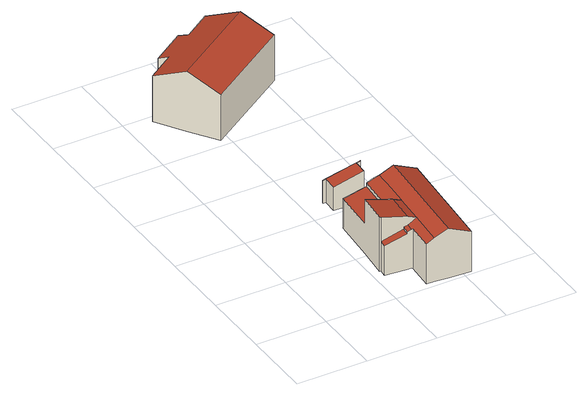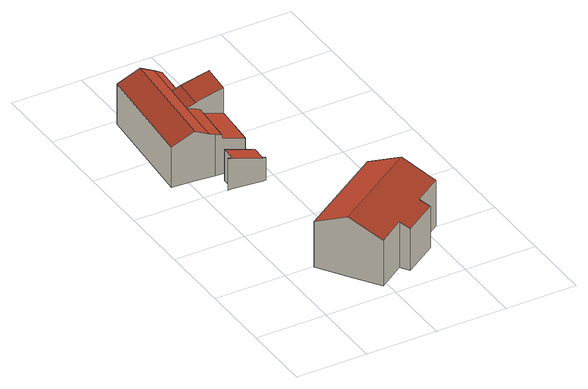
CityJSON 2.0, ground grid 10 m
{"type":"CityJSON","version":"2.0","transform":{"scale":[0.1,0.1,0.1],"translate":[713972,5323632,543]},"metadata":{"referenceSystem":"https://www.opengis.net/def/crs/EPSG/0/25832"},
"CityObjects":{
"building1":{"type":"Building","attributes":{"StandLK":"2014-07-28","Gemeindeschluessel":"09175128","HoeheGrund":"543.360","HoeheDach":"551.466","NiedrigsteTraufeDesGebaeudes":"547.767","Methode":"2000","function":"31001_1000","roofType":"3100","measuredHeight":8.11},"address":[{"country":"Germany","locality":"Moosach","thoroughfareName":"Finkenstraße 22"}],"geometry":[{"type":"Solid","lod":"2","boundaries":[[[[0,1,2,3]],[[4,5,6,7,8]],[[9,10,11,12]],[[13,4,8,14]],[[15,11,10,16,17,18,19,20]],[[21,9,12,22,23,24,25,26]],[[27,28,29,30]],[[2,1,31,32]],[[33,34,35,36]],[[28,27,37,33,36,38,39,40]],[[21,26,27,30,17,16]],[[41,29,28,40,39,6,5]],[[31,4,13,32]],[[35,42,38,36]],[[9,21,16,10]],[[43,44,45,3,2,32,13,14,46]],[[18,45,44,19]],[[30,0,3,45,18,17]],[[34,25,24,47,48,42,35]],[[1,0,30,29,41,5,4,31]],[[39,38,42,48,49,7,6]],[[27,26,25,34,33,37]],[[15,20,19,44,43,46,14,8,7,49,48,47,24,23,22,12,11]]]],"semantics":{"surfaces":[{"type":"RoofSurface","Flaeche":"0.803","Dachneigung":"67.882","Dachorientierung":"276.650","Z_MAX":"5.890","Z_MAX_ASL":"549.250","Z_MIN":"5.630","Z_MIN_ASL":"548.990"},{"type":"WallSurface"},{"type":"RoofSurface","Flaeche":"5.723","Dachneigung":"64.75","Dachorientierung":"96.668","Z_MAX":"7.081","Z_MAX_ASL":"550.441","Z_MIN":"6.510","Z_MIN_ASL":"549.870"},{"type":"RoofSurface","Flaeche":"33.200","Dachneigung":"64.195","Dachorientierung":"276.654","Z_MAX":"7.440","Z_MAX_ASL":"550.800","Z_MIN":"6.510","Z_MIN_ASL":"549.870"},{"type":"RoofSurface","Flaeche":"17.195","Dachneigung":"75.194","Dachorientierung":"96.703","Z_MAX":"8.106","Z_MAX_ASL":"551.466","Z_MIN":"7.080","Z_MIN_ASL":"550.440"},{"type":"RoofSurface","Flaeche":"3.763","Dachneigung":"73.297","Dachorientierung":"276.696","Z_MAX":"5.340","Z_MAX_ASL":"548.700","Z_MIN":"4.407","Z_MIN_ASL":"547.767"},{"type":"RoofSurface","Flaeche":"20.783","Dachneigung":"75.498","Dachorientierung":"276.701","Z_MAX":"5.321","Z_MAX_ASL":"548.681","Z_MIN":"4.483","Z_MIN_ASL":"547.843"},{"type":"RoofSurface","Flaeche":"54.131","Dachneigung":"65.457","Dachorientierung":"96.654","Z_MAX":"7.440","Z_MAX_ASL":"550.800","Z_MIN":"5.993","Z_MIN_ASL":"549.353"},{"type":"RoofSurface","Flaeche":"6.441","Dachneigung":"62.842","Dachorientierung":"276.653","Z_MAX":"6.510","Z_MAX_ASL":"549.870","Z_MIN":"5.890","Z_MIN_ASL":"549.250"},{"type":"RoofSurface","Flaeche":"12.117","Dachneigung":"71.456","Dachorientierung":"276.653","Z_MAX":"6.510","Z_MAX_ASL":"549.870","Z_MIN":"5.890","Z_MIN_ASL":"549.250"},{"type":"GroundSurface"}],"values":[[0,1,1,1,1,1,2,1,1,1,3,4,5,6,7,1,1,8,1,1,1,9,10]]}}]},
"building2":{"type":"Building","attributes":{"StandLK":"2014-07-28","Gemeindeschluessel":"09175128","HoeheGrund":"544.430","HoeheDach":"549.084","NiedrigsteTraufeDesGebaeudes":"547.730","Methode":"1000","function":"31001_2000","roofType":"2100","measuredHeight":4.65},"address":[{"country":"Germany","locality":"Moosach","thoroughfareName":"Finkenstraße 22"}],"geometry":[{"type":"Solid","lod":"2","boundaries":[[[[50,51,52,53]],[[54,55,56,57]],[[52,51,58,59,60,61]],[[55,62,63,56]],[[54,64,59,58,51,50,65,66,67,62,55]],[[59,64,68,60]],[[65,50,53,69,70,71,67,66]],[[62,67,71,63]],[[64,54,57,68]],[[61,60,68,57,56,63,71,70,69,53,52]]]],"semantics":{"surfaces":[{"type":"WallSurface"},{"type":"RoofSurface","Flaeche":"9.605","Dachneigung":"75.389","Dachorientierung":"277.016","Z_MAX":"4.654","Z_MAX_ASL":"549.084","Z_MIN":"3.300","Z_MIN_ASL":"547.730"},{"type":"GroundSurface"}],"values":[[0,0,0,0,1,0,0,0,0,2]]}}]},
"building3":{"type":"Building","attributes":{"StandLK":"2014-07-28","Gemeindeschluessel":"09175128","HoeheGrund":"547.040","HoeheDach":"555.891","NiedrigsteTraufeDesGebaeudes":"553.156","Methode":"2000","function":"31001_1000","roofType":"3100","measuredHeight":8.85},"address":[{"country":"Germany","locality":"Moosach","thoroughfareName":"Finkenstraße 20"}],"geometry":[{"type":"Solid","lod":"2","boundaries":[[[[72,73,74,75,76,77]],[[78,79,80,81,82,83]],[[84,85,86,87]],[[81,84,87,82]],[[72,79,78,73]],[[88,89,90,91]],[[72,77,80,79]],[[85,88,91,86]],[[89,76,75,90]],[[77,76,89,88,85,84,81,80]],[[83,82,87,86,91,90,75,74,73,78]]]],"semantics":{"surfaces":[{"type":"WallSurface"},{"type":"RoofSurface","Flaeche":"76.425","Dachneigung":"66.493","Dachorientierung":"148.997","Z_MAX":"8.851","Z_MAX_ASL":"555.891","Z_MIN":"6.786","Z_MIN_ASL":"553.826"},{"type":"RoofSurface","Flaeche":"86.225","Dachneigung":"66.493","Dachorientierung":"328.996","Z_MAX":"8.851","Z_MAX_ASL":"555.891","Z_MIN":"6.116","Z_MIN_ASL":"553.156"},{"type":"GroundSurface"}],"values":[[0,0,0,0,0,0,1,0,0,2,3]]}}]}
},
"vertices":[
[152,60,62],[146,61,60],[145,49,60],[151,49,62],[115,63,48],[115,63,84],[113,63,85],[113,63,4],[115,63,4],[223,160,64],[211,5,64],[211,5,4],[223,160,4],[114,52,48],[114,52,4],[179,7,4],[179,7,78],[160,9,69],[149,10,63],[149,10,4],[160,9,4],[191,162,78],[191,162,4],[172,164,4],[164,165,4],[164,165,66],[172,164,69],[167,102,69],[155,103,74],[152,60,74],[164,59,69],[146,61,57],[145,49,57],[149,103,62],[154,165,62],[154,165,57],[149,103,57],[155,103,65],[117,106,48],[117,106,85],[149,103,76],[146,61,76],[122,168,48],[151,49,4],[152,48,4],[152,48,63],[145,49,4],[154,165,4],[122,168,4],[117,106,4],
[173,213,61],[172,211,61],[172,211,14],[173,213,14],[124,195,48],[125,215,48],[125,215,14],[124,195,14],[168,212,60],[167,212,60],[167,212,14],[168,212,14],[121,215,47],[121,215,14],[166,192,60],[168,213,60],[125,217,48],[121,217,47],[166,192,14],[168,213,14],[125,217,14],[121,217,14],
[186,446,108],[186,446,40],[160,485,40],[133,525,40],[133,525,108],[160,485,129],[62,365,40],[62,365,108],[36,404,129],[10,444,108],[10,444,40],[36,404,40],[49,470,108],[40,482,102],[40,482,40],[49,470,40],[87,513,102],[95,500,108],[95,500,40],[87,513,40]
]}
